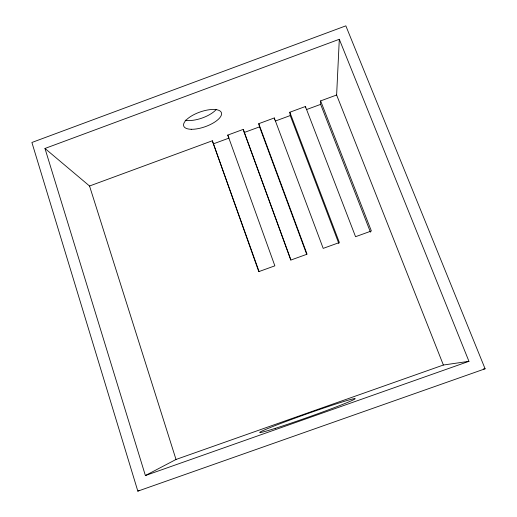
<?xml version="1.0" encoding="UTF-8"?>
<svg xmlns="http://www.w3.org/2000/svg" width="517" height="517" viewBox="0 0 517 517"><rect width="100%" height="100%" fill="white"/><g stroke="black" fill="none" stroke-linecap="round" stroke-linejoin="round"><path stroke-width="0.78" d="M468.951 361.325L443.379 365.028L336.625 95.005L339.307 39.286L44.973 148.463L145.387 475.537L468.951 361.325L339.307 39.286M137.832 491.15L485.101 368.789L345.847 25.85L31.899 142.479L137.832 491.15L139.222 490.336M145.387 475.537L176.013 459.471L443.379 365.028M44.973 148.463L89.538 186.004L212.332 140.779L259.062 271.522M212.332 140.779L258.791 271.632L274.857 265.835L227.784 135.086L243.261 129.386L290.942 260.025L307.059 254.209L258.765 123.679L274.288 117.96L323.196 248.38L339.365 242.544L289.837 112.234L305.411 106.502L355.554 236.702L371.374 230.989L320.624 100.899L336.625 95.005M213.689 143.739L228.953 138.123L227.784 135.086M290.8 260.077L244.244 132.494L259.553 126.859L258.765 123.679M275.619 120.946L290.244 115.562L289.837 112.234M306.374 109.623L320.65 104.369L320.624 100.899M483.505 368.925L485.101 368.789M320.65 104.369L370.456 232.172M290.244 115.562L338.868 243.578M259.553 126.859L306.704 254.332M89.538 186.004L176.013 459.471M243.261 129.386L244.244 132.494M274.288 117.96L274.65 119.912M305.411 106.502L305.495 107.859M216.313 109.417A19.95 8.02 -19.5 0 1 185.17 120.203M191.2 129.282A19.995 7.787 -19.5 0 0 221.463 114.742A19.995 7.787 -19.5 0 0 195.032 114.076A19.995 7.787 -19.5 0 0 191.2 129.282M275.277 428.347A50.692 1.784 -19.5 0 0 354.197 399.428A50.692 1.784 -19.5 0 0 293.139 418.828A50.692 1.784 -19.5 0 0 275.277 428.347"/></g></svg>
